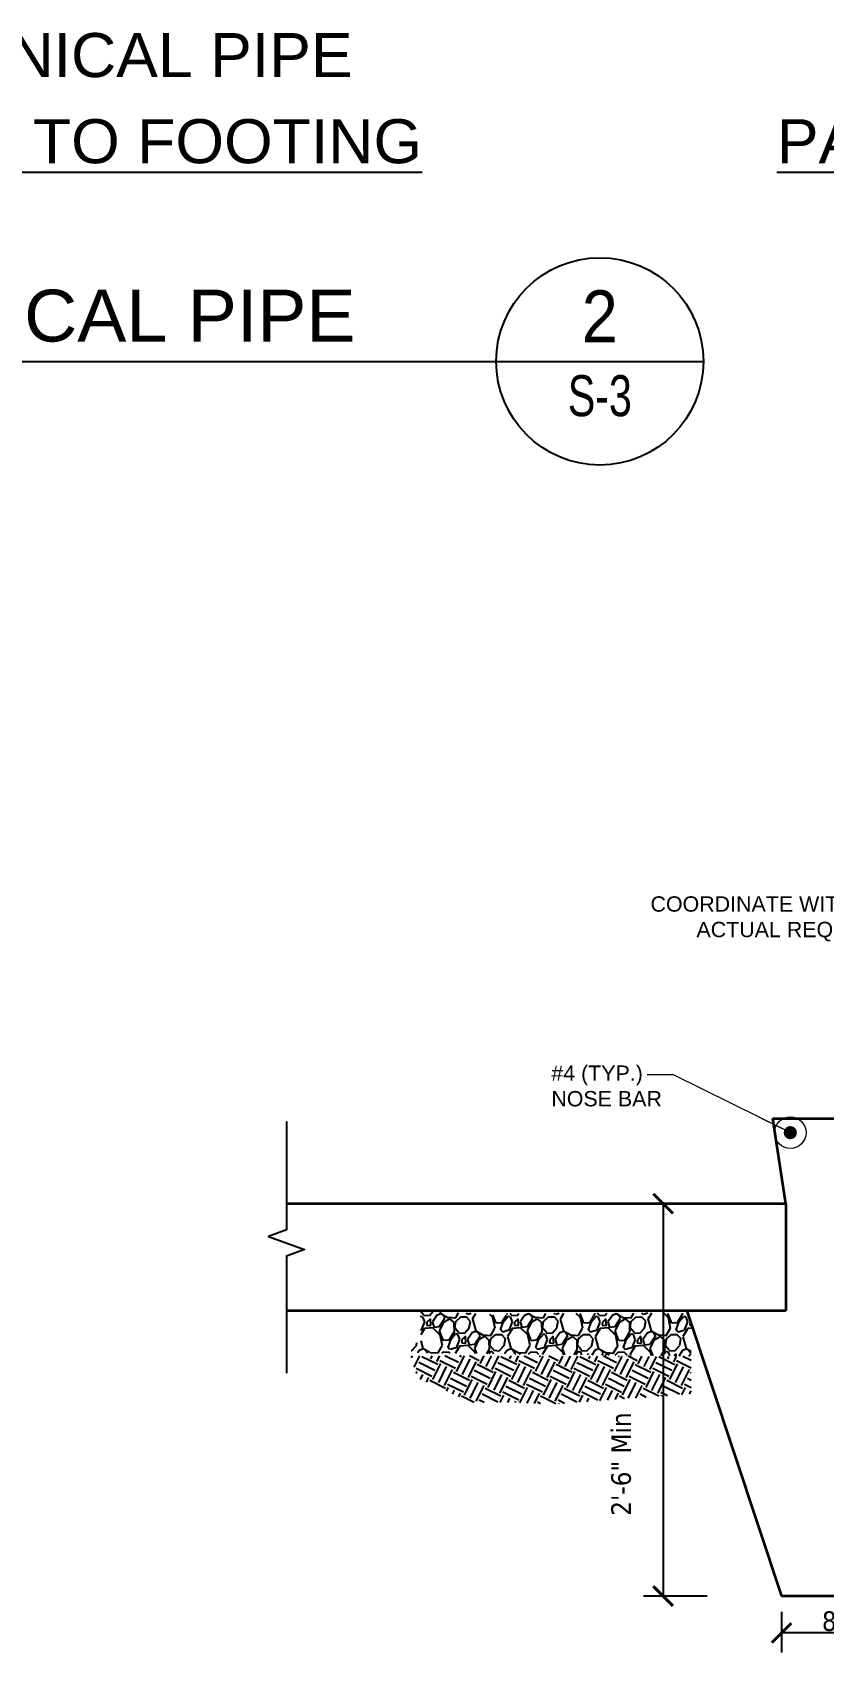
# Model space of a CAD drawing. Extents: x 4834 to 83801, y -13735 to 32221.
# Drawn here: x 10934.4 to 10994.9, y -5156.3 to -5032.5 of the extents above; entities that cross this region are included whole.
import ezdxf
from ezdxf.enums import TextEntityAlignment as Align

# ---------------------------------------------------------------- set-up
doc = ezdxf.new("R2010")
doc.units = 0
doc.header["$LTSCALE"] = 8
doc.header["$MEASUREMENT"] = 0
doc.layers.get('0').update_dxf_attribs({"lineweight": 9})
doc.layers.get('DefPoints').update_dxf_attribs({"color": 17})
for name, color, linetype in [('A-TEXT', 6, 'Continuous'), ('S-ANNO-PATT', 101, 'Continuous'), ('S-BAR', 6, 'Continuous'), ('S-MARK', 3, 'Continuous'), ('S-SECT-CCON', 4, 'Continuous'), ('S-SECT-CONC', 193, 'Continuous')]:
    doc.layers.add(name, color=color, linetype=linetype)
doc.layers.add('TEXT', color=6, linetype='Continuous', lineweight=25)
doc.styles.add('ROOMS', font='arial.ttf', dxfattribs={"height": 8})
doc.styles.get("Standard").update_dxf_attribs({"font": 'stylu.ttf'})
doc.styles.add('TAHOMA 48', font='tahoma.ttf')
doc.dimstyles.new('arch1-12', dxfattribs={"dimtxt": 1.5, "dimasz": 1.5, "dimexe": 1.5, "dimexo": 1.5, "dimgap": 1.5, "dimtad": 1, "dimdec": 4, "dimzin": 3, "dimdsep": 46, "dimlunit": 4, "dimtxsty": 'Standard', "dimblk": 'ARCHTICK', "dimcen": 1.5, "dimadec": 0, "dimazin": 0, "dimtfac": 1, "dimtdec": 4, "dimtmove": 1, "dimatfit": 2, "dimfxl": 1, "dimtolj": 1, "dimtzin": 0, "dimarcsym": 0})
doc.dimstyles.new('Forum 24', dxfattribs={"dimscale": 24, "dimtxt": 0.1875, "dimasz": 0.09375, "dimexe": 0.0625, "dimexo": 0.0625, "dimgap": 0.125, "dimtad": 1, "dimdec": 4, "dimrnd": 1, "dimzin": 7, "dimdsep": 46, "dimlunit": 4, "dimtxsty": 'Standard', "dimblk": 'OBLIQUE', "dimblk1": 'DIMTICK', "dimblk2": 'OBLIQUE', "dimcen": -0.0625, "dimdle": 0.125, "dimclrd": 256, "dimclre": 256, "dimclrt": 256, "dimadec": 0, "dimazin": 0, "dimtfac": 1, "dimtdec": 4, "dimtmove": 1, "dimatfit": 3, "dimfxl": 0.0625, "dimtvp": 1.2, "dimfrac": 2, "dimtolj": 1, "dimtzin": 7, "dimlwd": 13, "dimarcsym": 0})

# ---------------------------------------------------------------- blocks, each defined once
blk = doc.blocks.new('sect_num')
at = {"layer": 'S-MARK', "color": 160}
blk.add_line((-6, 0), (6, 0), dxfattribs=at)
at = {"layer": 'S-MARK', "color": 202}
blk.add_circle((0, 0), 6, dxfattribs=at)
at = {"layer": 'S-MARK', "color": 33, "width": 0.9375}
blk.add_attdef('SN', text='', height=3, dxfattribs=at).set_placement((0, 2.632), align=Align.MIDDLE)
at = {"layer": 'S-MARK', "color": 104, "width": 0.75}
blk.add_attdef('SHT', text='', height=2.375, dxfattribs=at).set_placement((0, -1.986), align=Align.MIDDLE)
blk = doc.blocks.new('_ArchTick')
at = {"color": 0, "linetype": 'ByBlock', "const_width": 0.15}
blk.add_lwpolyline([(-0.5, -0.5), (0.5, 0.5)], dxfattribs=at)
blk = doc.blocks.new('*D2808')
at = {"layer": 'A-TEXT', "color": 0, "lineweight": -2, "transparency": 16777216}
for p, q in [((10991.71, -5153.14), (10991.71, -5156.25)), ((11000.03, -5153.44), (11000.03, -5156.25)), ((11000.03, -5154.75), (10991.71, -5154.75))]:
    blk.add_line(p, q, dxfattribs=at)
at = {"layer": 'DefPoints', "color": 0, "transparency": 16777216}
for p in [(10991.71, -5151.64), (11000.03, -5151.94), (10991.71, -5154.75)]:
    blk.add_point(p, dxfattribs=at)
at = {"layer": 'A-TEXT', "color": 0, "lineweight": -2, "transparency": 16777216, "xscale": 1.5, "yscale": 1.5, "zscale": 1.5, "rotation": 180}
blk.add_blockref('_ArchTick', (10991.71, -5154.75), dxfattribs=at)
at = {"layer": 'A-TEXT', "color": 0, "lineweight": -2, "transparency": 16777216, "xscale": 1.5, "yscale": 1.5, "zscale": 1.5}
blk.add_blockref('_ArchTick', (11000.03, -5154.75), dxfattribs=at)
at = {"layer": 'A-TEXT', "color": 0, "transparency": 16777216, "insert": (10995.76, -5153.86), "char_height": 1.5, "attachment_point": 5, "style": 'TAHOMA 48'}
blk.add_mtext('\\A1;8"', dxfattribs=at)
blk = doc.blocks.new('_Oblique')
at = {"color": 0, "linetype": 'ByBlock', "lineweight": -2}
blk.add_line((-0.5, -0.5), (0.5, 0.5), dxfattribs=at)
blk = doc.blocks.new('DIMTICK')
for p, q in [((0, 1), (0, -1)), ((-1, 0), (1, 0))]:
    blk.add_line(p, q)
at = {"const_width": 0.141}
blk.add_lwpolyline([(0.707, 0.707), (-0.707, -0.707)], dxfattribs=at)
blk = doc.blocks.new('*D2809')
at = {"layer": 'A-TEXT', "color": 0, "lineweight": -2, "transparency": 16777216}
for p, q in [((10986.02, -5121.95), (10981.15, -5121.95)), ((10982.65, -5121.95), (10982.65, -5151.94)), ((10986.02, -5151.94), (10981.15, -5151.94))]:
    blk.add_line(p, q, dxfattribs=at)
at = {"layer": 'DefPoints', "color": 0, "transparency": 16777216}
for p in [(10987.52, -5121.95), (10982.65, -5151.94), (10987.52, -5151.94)]:
    blk.add_point(p, dxfattribs=at)
at = {"layer": 'A-TEXT', "color": 0, "lineweight": -2, "transparency": 16777216, "xscale": 1.5, "yscale": 1.5, "zscale": 1.5}
for p, rotation in [((10982.65, -5121.95), 90), ((10982.65, -5151.94), 270)]:
    blk.add_blockref('_ArchTick', p, dxfattribs=dict(at, rotation=rotation))
at = {"layer": 'A-TEXT', "color": 0, "transparency": 16777216, "insert": (10979.45, -5141.85), "char_height": 1.5, "attachment_point": 5, "rotation": 90, "style": 'TAHOMA 48'}
blk.add_mtext('\\A1;2\'-6" Min', dxfattribs=at)

msp = doc.modelspace()

# ---------------------------------------------------------------- hatches: boundary and pattern name
at = {"layer": 'S-ANNO-PATT', "transparency": 33554559}
h = msp.add_hatch(dxfattribs=at)
h.set_pattern_fill('GRAVEL', color=256, scale=3, angle=63.4203233)
h.set_pattern_definition([(291.433111, (8689.02265, -4300.9121), (13.407845635, -33.544443287), [0.403608, -39.957264]), (248.390064, (8689.17014, -4301.2878), (13.424969221, 33.5375938524), [0.692604, -68.5677743]), (195.93077, (8688.91506, -4301.93172), (42.935586015, 12.06380759), [0.488364, -48.3480978]), (330.694012, (8689.06229, -4303.31365), (-52.316454591, 29.529452739), [0.630714, -62.440674]), (356.2539775, (8689.61228, -4303.62237), (-38.9068965974, 2.693213166), [0.618465, -61.2281194]), (60.694012, (8690.22943, -4303.66278), (-29.529452739, -52.316454591), [0.630714, -62.440674]), (101.114564, (8690.53815, -4303.11278), (9.379156217, -48.3014640425), [0.834087, -82.5745456]), (135.6756517, (8690.37736, -4302.29434), (-49.628378501, 48.3117381945), [0.787464, -77.9589645]), (184.849889, (8689.81401, -4301.74412), (-45.61681267, -4.0132781895), [0.63285, -62.6522193]), (238.656682, (8689.18342, -4301.79763), (17.448521563, 28.170003466), [0.722496, -35.4022877]), (285.817761, (8688.80761, -4302.41469), (13.4044209173, -46.960850715), [0.934344, -92.500125]), (202.234398, (8690.41802, -4300.67096), (-25.493913887, -10.72661898), [0.318903, -31.5715344]), (234.889558, (8690.12283, -4300.79164), (22.816111949, 32.1935558075), [0.606711, -60.0645342]), (288.42032, (8689.7739, -4301.288), (2.682939, -1.3423257), [0.424263, -3.8183777]), (266.618914, (8689.35796, -4301.3147), (1.345750404, 16.09934644), [0.228474, -22.6188453]), (355.221733, (8689.3445, -4301.54276), (-9.39114273, 1.34403804), [0.323109, -15.8323854]), (94.38408, (8689.66647, -4301.56967), (-1.33890097, 10.73346841), [0.524787, -16.9680687]), (224.985374, (8689.6264, -4301.0464), (5.3675904, 4.02355234), [0.379473, -9.10736]), (79.809864, (8688.56594, -4303.09886), (5.374439821, 30.856367197), [0.5316, -52.6285354]), (133.766499, (8688.65999, -4302.57565), (24.143026407, -25.497338604), [0.445983, -44.1522232]), (356.618914, (8689.08977, -4300.77796), (-16.09934644, 1.345750404), [0.456945, -22.3903743]), (47.030783, (8689.54592, -4300.8049), (-21.472073904, -22.80241308), [0.5316, -52.6285354]), (42.864278, (8690.22936, -4303.9311), (-12.07750646, -10.730043697), [0.51264, -25.1193712]), (358.195464, (8690.6051, -4303.58237), (-36.223957584, 1.35088748), [0.429534, -42.5239292]), (130.221733, (8691.78613, -4302.09345), (-10.730043697, 12.07750646), [0.456945, -22.3903743]), (80.774348, (8691.49106, -4301.74455), (-6.718477866, -40.247509925), [0.502893, -49.786271]), (132.864278, (8691.1284, -4303.4081), (10.730043697, -12.07750646), [0.25632, -25.3756912]), (164.730256, (8691.7056, -4302.25443), (-12.07408174, 2.68636373), [0.15297, -15.1440885]), (229.38408, (8691.558, -4302.21414), (6.70991607, 6.70649136), [0.618465, -11.750852]), (249.429329, (8691.15541, -4302.68361), (10.740317849, 28.171715825), [0.57315, -56.7417695]), (7.11039, (8689.9079, -4301.6905), (-6.7082037, 0.00171236), [0.432666, -10.383988]), (56.57755, (8690.33728, -4301.63693), (28.185414694, 42.925311863), [0.755382, -74.782688]), (124.365719, (8690.75335, -4301.00646), (13.411270352, -20.12803586), [0.308868, -30.5780224]), (153.42032, (8690.579, -4300.7515), (-4.0252647, -1.3406133), [0.18, -2.82]), (183.67676, (8691.04808, -4302.697), (24.149875842, 1.335476252), [0.416772, -41.26056]), (111.433111, (8690.63216, -4302.72373), (-13.407845635, 33.544443287), [0.807216, -39.553656]), (63.42032, (8690.3372, -4301.9723), (-1.3406133, 4.0252647), [0.78, -2.22]), (28.72517, (8690.6862, -4301.27477), (32.20382996, 17.433110335), [0.474342, -46.959823]), (317.474927, (8691.10216, -4301.0468), (9.38943037, -8.05224176), [0.436806, -21.4035237]), (271.0662987, (8691.42408, -4301.34204), (1.3252021, -64.3990981256), [0.711195, -70.4084225]), (238.846402, (8691.43732, -4302.05311), (-20.133172935, -33.535881494), [0.752397, -74.4872202])])
h.paths.add_polyline_path([(10984.80421, -5133.60476), (10984.80421, -5130.93322), (10984.15414, -5130.30697), (10970.60912, -5130.3492), (10970.76421, -5130.50429), (10964.07946, -5130.11651), (10964.13101, -5132.54435), (10963.37881, -5132.66001), (10963.37881, -5133.35281)])
h = msp.add_hatch(dxfattribs=at)
h.set_pattern_fill('EARTH', color=256, scale=5.4, angle=63.4203233)
h.set_pattern_definition([(63.420323, (8690.0684, -4302.0965), (-0.603276, 1.8113691), [1.35, -1.35]), (63.420323, (8689.6157, -4301.87), (-0.603276, 1.8113691), [1.35, -1.35]), (63.420323, (8689.1629, -4301.6435), (-0.603276, 1.8113691), [1.35, -1.35]), (153.420323, (8689.0875, -4301.4171), (-1.8113691, -0.603276), [1.35, -1.35]), (153.420323, (8689.314, -4300.9643), (-1.8113691, -0.603276), [1.35, -1.35]), (153.420323, (8689.5405, -4300.5116), (-1.8113691, -0.603276), [1.35, -1.35])])
h.paths.add_polyline_path([(10984.80421, -5136.49535), (10984.80421, -5133.91354), (10984.50393, -5133.62426), (10963.38063, -5133.56863), (10963.86142, -5135.26497), (10967.99436, -5137.15632), (10971.29702, -5137.14238), (10974.15524, -5137.27893)])

# ---------------------------------------------------------------- linework, layer by layer
at = {"layer": 'S-BAR', "const_width": 0.5}
msp.add_lwpolyline([(10992.6244, -5116.52732, -1), (10992.1244, -5116.52732, -1)], format="xyb", close=True, dxfattribs=at)
at = {"layer": 'S-MARK', "color": 160}
msp.add_line((10840.07099, -5057.59691), (10969.89255, -5057.59691), dxfattribs=at)
at = {"layer": 'S-SECT-CCON', "flags": 128}
msp.add_lwpolyline([(10953.85783, -5115.66744), (10953.85783, -5123.95395), (10952.48409, -5124.45395), (10955.23157, -5125.45395), (10953.85783, -5125.95395), (10953.85783, -5134.89722)], dxfattribs=at)
at = {"layer": 'S-SECT-CONC', "linetype": 'Continuous', "lineweight": 35}
for p, q in [((10992.02781, -5121.95395), (10991.02781, -5115.45395)), ((10991.02781, -5115.45395), (11003.02781, -5115.45395)), ((10979.19415, -5121.95395), (10953.85783, -5121.95395)), ((10992.02781, -5121.95395), (10979.19415, -5121.95395)), ((10992.02781, -5121.95395), (10992.02781, -5130.14629)), ((10992.02781, -5130.14629), (10953.85783, -5130.14629)), ((10984.46933, -5130.14629), (10991.71176, -5151.94128)), ((11000.02781, -5151.94128), (10991.71176, -5151.94128))]:
    msp.add_line(p, q, dxfattribs=at)

# ---------------------------------------------------------------- block references
at = {"xscale": 1.32, "yscale": 1.32, "zscale": 1.32}
msp.add_blockref('sect_num', (10977.81255, -5057.59691), dxfattribs=at).add_auto_attribs({'SN': '2', 'SHT': 'S-3'})

# ---------------------------------------------------------------- texts
at = {"layer": 'S-MARK', "color": 3, "width": 1.0625}
for s, p in [('MECHANICAL PIPE', (10937.12572, -5034.19552)), ('%%uPARALLEL TO FOOTING', (10936.59108, -5040.7761)), ('%%uPASSING UNDER FOOTING', (11022.70062, -5040.7761))]:
    msp.add_text(s, height=3.366, dxfattribs=at).set_placement(p, align=Align.MIDDLE)
at = {"layer": 'S-MARK', "color": 210, "width": 1.0625}
msp.add_text('TYPICAL FOOTING AT MECHANICAL PIPE', height=3.96, dxfattribs=at).set_placement((10903.01649, -5054.10041), align=Align.MIDDLE)
at = {"layer": 'TEXT', "char_height": 1.1705057, "attachment_point": 5, "style": 'ROOMS'}
for s, insert, width in [('\\A1;\\pxi-3,l5,ql,t5;COORDINATE WITH FINAL FINISH GRADE ACTUAL REQUIRED STEPS ', (10997.55343, -5100.1922), 36.4131304), ('\\A1;\\pxi-3,l5,ql,t5;#4 (TYP.)\\PNOSE BAR', (10980.3324, -5112.96423), 17.1339517)]:
    msp.add_mtext(s, dxfattribs=dict(at, insert=insert, width=width))

# ---------------------------------------------------------------- dimensions: what is measured, and where the dimension line sits
at = {"layer": 'A-TEXT'}
for base, p1, p2, angle, text, picture, middle in [((10982.65142, -5151.94128), (10987.52341, -5121.95395), (10987.52341, -5151.94128), 90, '2\'-6" Min', '*D2809', (10981.73142, -5141.85307)), ((10991.71176, -5154.75191), (11000.02781, -5151.94128), (10991.71176, -5151.64417), 180, '8"', '*D2808', (10995.75589, -5156.1487))]:
    dim = msp.add_linear_dim(base=base, p1=p1, p2=p2, angle=angle, text=text, dimstyle='arch1-12', override={"dimtxsty": 'TAHOMA 48'}, dxfattribs=at)
    dim.commit()
    dim.dimension.update_dxf_attribs({"geometry": picture, "text_midpoint": middle, "dimtype": 160})

# ---------------------------------------------------------------- leaders
at = {"layer": 'TEXT'}
msp.add_leader([(10992.3744, -5116.52732), (10983.43842, -5112.09765), (10981.44194, -5112.11382)], dimstyle='Forum 24', override={"dimasz": 0.1, "dimtad": 0, "dimldrblk": 'Origin'}, dxfattribs=at)

doc.saveas('drawing.dxf')
